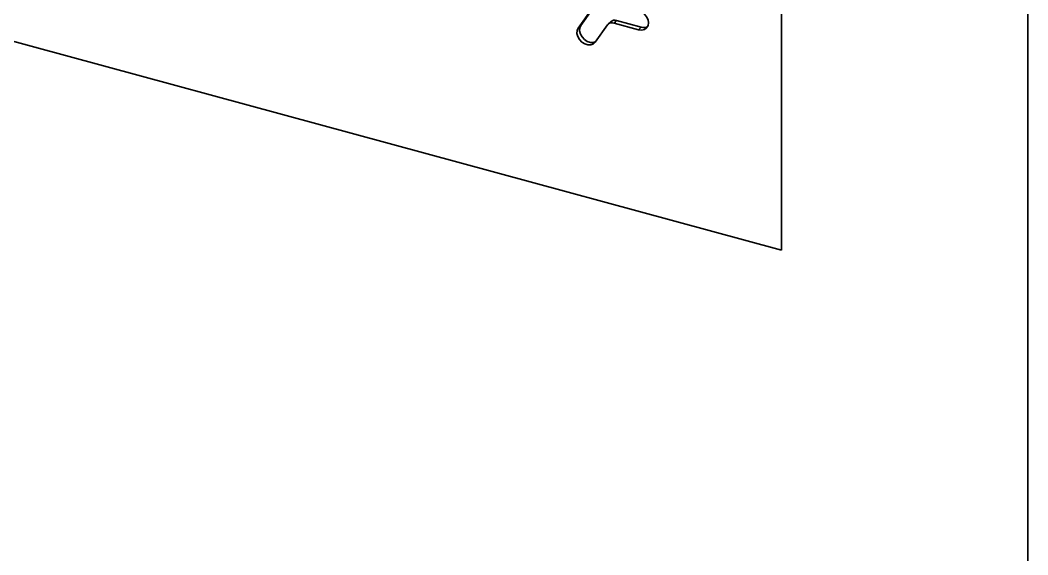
# Model space of a CAD drawing. Header units: millimetres. Extents: x 0 to 594, y 0 to 420.
# Drawn here: x 524.64 to 548.75, y 117.22 to 130.01 of the extents above; entities that cross this region are included whole.
import ezdxf

# ---------------------------------------------------------------- set-up
doc = ezdxf.new("R2010")
doc.units = ezdxf.units.MM

msp = doc.modelspace()

# ---------------------------------------------------------------- linework, layer by layer
at = {"color": 7, "linetype": 'Continuous', "lineweight": 35}
for p, q in [((548.754138, 152.585718), (548.754138, 72.623043)), ((542.858017, 150.227649), (542.858017, 124.51263)), ((542.858017, 150.227649), (542.858017, 124.51263)), ((542.858017, 124.51263), (504.533232, 134.928486)), ((542.858017, 124.51263), (504.533232, 134.928486)), ((537.994612, 129.825356), (538.289418, 130.24012)), ((538.351644, 130.300854), (538.056838, 129.886091)), ((538.773629, 129.977033), (538.711403, 129.916299)), ((538.913325, 130.00534), (538.851099, 129.944606)), ((538.913325, 130.00534), (539.502937, 129.845096)), ((538.056838, 129.886091), (537.994612, 129.825356)), ((538.403107, 129.485758), (538.697913, 129.900522)), ((539.440711, 129.784362), (538.851099, 129.944606)), ((539.502937, 129.845096), (539.440711, 129.784362))]:
    msp.add_line(p, q, dxfattribs=at)
at = {"color": 7, "linetype": 'Continuous', "lineweight": 35, "flags": 128}
for points in [[(539.440711, 129.784362), (539.513591, 129.775742), (539.579337, 129.790341), (539.631513, 129.826729), (539.665013, 129.881345), (539.676556, 129.948842), (539.665013, 130.022614), (539.631513, 130.095439), (539.579337, 130.160188), (539.513591, 130.210523), (539.440711, 130.241518)], [(537.994612, 129.825356), (537.968168, 129.765778), (537.964307, 129.695411), (537.983405, 129.621142), (538.023593, 129.550242), (538.080937, 129.489651), (538.149825, 129.445301), (538.223512, 129.421531), (538.294786, 129.42067), (538.35667, 129.442801), (538.403107, 129.485758)], [(538.413564, 129.50047), (538.357012, 129.481404), (538.285738, 129.482266), (538.212051, 129.506035), (538.143163, 129.550386), (538.085819, 129.610977), (538.045631, 129.681877), (538.026533, 129.756145), (538.030394, 129.826512), (538.056838, 129.886091)]]:
    msp.add_lwpolyline(points, dxfattribs=at)
at = {"color": 7, "linetype": 'Continuous', "lineweight": 35}
for centre, radius, start, end in [((538.867631, 129.871989), 0.140963, 71.0854359, 131.8245861), ((538.805512, 129.814821), 0.137558, 70.6463043, 141.4634591), ((539.563915, 130.034603), 0.199076, 252.1632402, 296.816871)]:
    msp.add_arc(centre, radius, start, end, dxfattribs=at)

doc.saveas('drawing.dxf')
